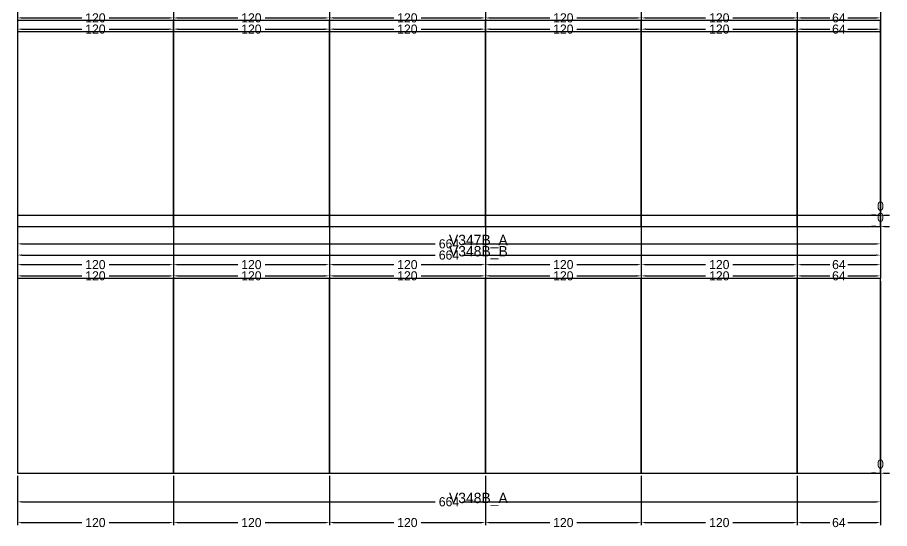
# Model space of a CAD drawing. Header units: metres. Extents: x 180 to 6304, y -11808 to -336.
# Drawn here: x 932 to 1603, y -4252 to -3858 of the extents above; entities that cross this region are included whole.
import ezdxf

# ---------------------------------------------------------------- set-up
doc = ezdxf.new("R2010")
doc.units = ezdxf.units.M
doc.layers.add('COTA', color=3, linetype='Continuous')
doc.dimstyles.new('COTA_VIG', dxfattribs={"dimtxt": 7, "dimasz": 3.5, "dimexe": 2, "dimexo": 2, "dimgap": 1.5, "dimtad": 1, "dimdec": 1, "dimcen": 2.5, "dimclrd": 3, "dimclre": 3, "dimclrt": 3, "dimazin": 3, "dimtfac": 1, "dimtmove": 0, "dimatfit": 3})

# ---------------------------------------------------------------- blocks, each defined once
blk = doc.blocks.new('_CLOSEDFILLED')
at = {"color": 0, "linetype": 'BYBLOCK'}
blk.add_solid([(-1, 0.16), (0, 0), (-1, -0.16)], dxfattribs=at)
blk = doc.blocks.new('*D925')
at = {"color": 3}
for p, q in [((932.26, -4012.79), (932.26, -4034.79)), ((1596.26, -4012.79), (1596.26, -4034.79)), ((935.76, -4032.79), (1253.76, -4032.79)), ((1274.76, -4032.79), (1592.76, -4032.79))]:
    blk.add_line(p, q, dxfattribs=at)
at = {"layer": 'Defpoints'}
for p in [(932.26, -4010.79), (1596.26, -4010.79), (932.26, -4032.79)]:
    blk.add_point(p, dxfattribs=at)
at = {"layer": 'COTA', "color": 3, "xscale": 3.5, "yscale": 3.5, "rotation": 180}
blk.add_blockref('_CLOSEDFILLED', (932.26, -4032.79), dxfattribs=at)
at = {"layer": 'COTA', "color": 3, "xscale": 3.5, "yscale": 3.5}
blk.add_blockref('_CLOSEDFILLED', (1596.26, -4032.79), dxfattribs=at)
at = {"layer": 'COTA', "color": 3, "insert": (1264.26, -4032.79), "char_height": 7, "attachment_point": 5}
blk.add_mtext('664', dxfattribs=at)
blk = doc.blocks.new('*D926')
at = {"color": 3}
for p, q in [((932.26, -4012.79), (932.26, -4050.79)), ((1052.26, -4012.79), (1052.26, -4050.79)), ((935.76, -4048.79), (981.76, -4048.79)), ((1002.76, -4048.79), (1048.76, -4048.79))]:
    blk.add_line(p, q, dxfattribs=at)
at = {"layer": 'Defpoints'}
for p in [(932.26, -4010.79), (1052.26, -4010.79), (932.26, -4048.79)]:
    blk.add_point(p, dxfattribs=at)
at = {"layer": 'COTA', "color": 3, "xscale": 3.5, "yscale": 3.5, "rotation": 180}
blk.add_blockref('_CLOSEDFILLED', (932.26, -4048.79), dxfattribs=at)
at = {"layer": 'COTA', "color": 3, "xscale": 3.5, "yscale": 3.5}
blk.add_blockref('_CLOSEDFILLED', (1052.26, -4048.79), dxfattribs=at)
at = {"layer": 'COTA', "color": 3, "insert": (992.26, -4048.79), "char_height": 7, "attachment_point": 5}
blk.add_mtext('120', dxfattribs=at)
blk = doc.blocks.new('*D927')
at = {"color": 3}
for p, q in [((1052.26, -4012.79), (1052.26, -4050.79)), ((1172.26, -4012.79), (1172.26, -4050.79)), ((1055.76, -4048.79), (1101.76, -4048.79)), ((1122.76, -4048.79), (1168.76, -4048.79))]:
    blk.add_line(p, q, dxfattribs=at)
at = {"layer": 'Defpoints'}
for p in [(1052.26, -4010.79), (1172.26, -4010.79), (1052.26, -4048.79)]:
    blk.add_point(p, dxfattribs=at)
at = {"layer": 'COTA', "color": 3, "xscale": 3.5, "yscale": 3.5, "rotation": 180}
blk.add_blockref('_CLOSEDFILLED', (1052.26, -4048.79), dxfattribs=at)
at = {"layer": 'COTA', "color": 3, "xscale": 3.5, "yscale": 3.5}
blk.add_blockref('_CLOSEDFILLED', (1172.26, -4048.79), dxfattribs=at)
at = {"layer": 'COTA', "color": 3, "insert": (1112.26, -4048.79), "char_height": 7, "attachment_point": 5}
blk.add_mtext('120', dxfattribs=at)
blk = doc.blocks.new('*D928')
at = {"color": 3}
for p, q in [((1172.26, -4012.79), (1172.26, -4050.79)), ((1292.26, -4012.79), (1292.26, -4050.79)), ((1175.76, -4048.79), (1221.76, -4048.79)), ((1242.76, -4048.79), (1288.76, -4048.79))]:
    blk.add_line(p, q, dxfattribs=at)
at = {"layer": 'Defpoints'}
for p in [(1172.26, -4010.79), (1292.26, -4010.79), (1172.26, -4048.79)]:
    blk.add_point(p, dxfattribs=at)
at = {"layer": 'COTA', "color": 3, "xscale": 3.5, "yscale": 3.5, "rotation": 180}
blk.add_blockref('_CLOSEDFILLED', (1172.26, -4048.79), dxfattribs=at)
at = {"layer": 'COTA', "color": 3, "xscale": 3.5, "yscale": 3.5}
blk.add_blockref('_CLOSEDFILLED', (1292.26, -4048.79), dxfattribs=at)
at = {"layer": 'COTA', "color": 3, "insert": (1232.26, -4048.79), "char_height": 7, "attachment_point": 5}
blk.add_mtext('120', dxfattribs=at)
blk = doc.blocks.new('*D929')
at = {"color": 3}
for p, q in [((1292.26, -4012.79), (1292.26, -4050.79)), ((1412.26, -4012.79), (1412.26, -4050.79)), ((1295.76, -4048.79), (1341.76, -4048.79)), ((1362.76, -4048.79), (1408.76, -4048.79))]:
    blk.add_line(p, q, dxfattribs=at)
at = {"layer": 'Defpoints'}
for p in [(1292.26, -4010.79), (1412.26, -4010.79), (1292.26, -4048.79)]:
    blk.add_point(p, dxfattribs=at)
at = {"layer": 'COTA', "color": 3, "xscale": 3.5, "yscale": 3.5, "rotation": 180}
blk.add_blockref('_CLOSEDFILLED', (1292.26, -4048.79), dxfattribs=at)
at = {"layer": 'COTA', "color": 3, "xscale": 3.5, "yscale": 3.5}
blk.add_blockref('_CLOSEDFILLED', (1412.26, -4048.79), dxfattribs=at)
at = {"layer": 'COTA', "color": 3, "insert": (1352.26, -4048.79), "char_height": 7, "attachment_point": 5}
blk.add_mtext('120', dxfattribs=at)
blk = doc.blocks.new('*D930')
at = {"color": 3}
for p, q in [((1412.26, -4012.79), (1412.26, -4050.79)), ((1532.26, -4012.79), (1532.26, -4050.79)), ((1415.76, -4048.79), (1461.76, -4048.79)), ((1482.76, -4048.79), (1528.76, -4048.79))]:
    blk.add_line(p, q, dxfattribs=at)
at = {"layer": 'Defpoints'}
for p in [(1412.26, -4010.79), (1532.26, -4010.79), (1412.26, -4048.79)]:
    blk.add_point(p, dxfattribs=at)
at = {"layer": 'COTA', "color": 3, "xscale": 3.5, "yscale": 3.5, "rotation": 180}
blk.add_blockref('_CLOSEDFILLED', (1412.26, -4048.79), dxfattribs=at)
at = {"layer": 'COTA', "color": 3, "xscale": 3.5, "yscale": 3.5}
blk.add_blockref('_CLOSEDFILLED', (1532.26, -4048.79), dxfattribs=at)
at = {"layer": 'COTA', "color": 3, "insert": (1472.26, -4048.79), "char_height": 7, "attachment_point": 5}
blk.add_mtext('120', dxfattribs=at)
blk = doc.blocks.new('*D931')
at = {"color": 3}
for p, q in [((1532.26, -4012.79), (1532.26, -4050.79)), ((1596.26, -4012.79), (1596.26, -4050.79)), ((1535.76, -4048.79), (1557.26, -4048.79)), ((1571.26, -4048.79), (1592.76, -4048.79))]:
    blk.add_line(p, q, dxfattribs=at)
at = {"layer": 'Defpoints'}
for p in [(1532.26, -4010.79), (1596.26, -4010.79), (1532.26, -4048.79)]:
    blk.add_point(p, dxfattribs=at)
at = {"layer": 'COTA', "color": 3, "xscale": 3.5, "yscale": 3.5, "rotation": 180}
blk.add_blockref('_CLOSEDFILLED', (1532.26, -4048.79), dxfattribs=at)
at = {"layer": 'COTA', "color": 3, "xscale": 3.5, "yscale": 3.5}
blk.add_blockref('_CLOSEDFILLED', (1596.26, -4048.79), dxfattribs=at)
at = {"layer": 'COTA', "color": 3, "insert": (1564.26, -4048.79), "char_height": 7, "attachment_point": 5}
blk.add_mtext('64', dxfattribs=at)
blk = doc.blocks.new('*D934')
at = {"color": 3}
for p, q in [((932.26, -3822.79), (932.26, -3860.79)), ((1052.26, -3822.79), (1052.26, -3860.79)), ((935.76, -3858.79), (981.76, -3858.79)), ((1002.76, -3858.79), (1048.76, -3858.79))]:
    blk.add_line(p, q, dxfattribs=at)
at = {"layer": 'Defpoints'}
for p in [(932.26, -3820.79), (1052.26, -3820.79), (932.26, -3858.79)]:
    blk.add_point(p, dxfattribs=at)
at = {"layer": 'COTA', "color": 3, "xscale": 3.5, "yscale": 3.5, "rotation": 180}
blk.add_blockref('_CLOSEDFILLED', (932.26, -3858.79), dxfattribs=at)
at = {"layer": 'COTA', "color": 3, "xscale": 3.5, "yscale": 3.5}
blk.add_blockref('_CLOSEDFILLED', (1052.26, -3858.79), dxfattribs=at)
at = {"layer": 'COTA', "color": 3, "insert": (992.26, -3858.79), "char_height": 7, "attachment_point": 5}
blk.add_mtext('120', dxfattribs=at)
blk = doc.blocks.new('*D935')
at = {"color": 3}
for p, q in [((1052.26, -3822.79), (1052.26, -3860.79)), ((1172.26, -3822.79), (1172.26, -3860.79)), ((1055.76, -3858.79), (1101.76, -3858.79)), ((1122.76, -3858.79), (1168.76, -3858.79))]:
    blk.add_line(p, q, dxfattribs=at)
at = {"layer": 'Defpoints'}
for p in [(1052.26, -3820.79), (1172.26, -3820.79), (1052.26, -3858.79)]:
    blk.add_point(p, dxfattribs=at)
at = {"layer": 'COTA', "color": 3, "xscale": 3.5, "yscale": 3.5, "rotation": 180}
blk.add_blockref('_CLOSEDFILLED', (1052.26, -3858.79), dxfattribs=at)
at = {"layer": 'COTA', "color": 3, "xscale": 3.5, "yscale": 3.5}
blk.add_blockref('_CLOSEDFILLED', (1172.26, -3858.79), dxfattribs=at)
at = {"layer": 'COTA', "color": 3, "insert": (1112.26, -3858.79), "char_height": 7, "attachment_point": 5}
blk.add_mtext('120', dxfattribs=at)
blk = doc.blocks.new('*D936')
at = {"color": 3}
for p, q in [((1172.26, -3822.79), (1172.26, -3860.79)), ((1292.26, -3822.79), (1292.26, -3860.79)), ((1175.76, -3858.79), (1221.76, -3858.79)), ((1242.76, -3858.79), (1288.76, -3858.79))]:
    blk.add_line(p, q, dxfattribs=at)
at = {"layer": 'Defpoints'}
for p in [(1172.26, -3820.79), (1292.26, -3820.79), (1172.26, -3858.79)]:
    blk.add_point(p, dxfattribs=at)
at = {"layer": 'COTA', "color": 3, "xscale": 3.5, "yscale": 3.5, "rotation": 180}
blk.add_blockref('_CLOSEDFILLED', (1172.26, -3858.79), dxfattribs=at)
at = {"layer": 'COTA', "color": 3, "xscale": 3.5, "yscale": 3.5}
blk.add_blockref('_CLOSEDFILLED', (1292.26, -3858.79), dxfattribs=at)
at = {"layer": 'COTA', "color": 3, "insert": (1232.26, -3858.79), "char_height": 7, "attachment_point": 5}
blk.add_mtext('120', dxfattribs=at)
blk = doc.blocks.new('*D937')
at = {"color": 3}
for p, q in [((1292.26, -3822.79), (1292.26, -3860.79)), ((1412.26, -3822.79), (1412.26, -3860.79)), ((1295.76, -3858.79), (1341.76, -3858.79)), ((1362.76, -3858.79), (1408.76, -3858.79))]:
    blk.add_line(p, q, dxfattribs=at)
at = {"layer": 'Defpoints'}
for p in [(1292.26, -3820.79), (1412.26, -3820.79), (1292.26, -3858.79)]:
    blk.add_point(p, dxfattribs=at)
at = {"layer": 'COTA', "color": 3, "xscale": 3.5, "yscale": 3.5, "rotation": 180}
blk.add_blockref('_CLOSEDFILLED', (1292.26, -3858.79), dxfattribs=at)
at = {"layer": 'COTA', "color": 3, "xscale": 3.5, "yscale": 3.5}
blk.add_blockref('_CLOSEDFILLED', (1412.26, -3858.79), dxfattribs=at)
at = {"layer": 'COTA', "color": 3, "insert": (1352.26, -3858.79), "char_height": 7, "attachment_point": 5}
blk.add_mtext('120', dxfattribs=at)
blk = doc.blocks.new('*D938')
at = {"color": 3}
for p, q in [((1412.26, -3822.79), (1412.26, -3860.79)), ((1532.26, -3822.79), (1532.26, -3860.79)), ((1415.76, -3858.79), (1461.76, -3858.79)), ((1482.76, -3858.79), (1528.76, -3858.79))]:
    blk.add_line(p, q, dxfattribs=at)
at = {"layer": 'Defpoints'}
for p in [(1412.26, -3820.79), (1532.26, -3820.79), (1412.26, -3858.79)]:
    blk.add_point(p, dxfattribs=at)
at = {"layer": 'COTA', "color": 3, "xscale": 3.5, "yscale": 3.5, "rotation": 180}
blk.add_blockref('_CLOSEDFILLED', (1412.26, -3858.79), dxfattribs=at)
at = {"layer": 'COTA', "color": 3, "xscale": 3.5, "yscale": 3.5}
blk.add_blockref('_CLOSEDFILLED', (1532.26, -3858.79), dxfattribs=at)
at = {"layer": 'COTA', "color": 3, "insert": (1472.26, -3858.79), "char_height": 7, "attachment_point": 5}
blk.add_mtext('120', dxfattribs=at)
blk = doc.blocks.new('*D939')
at = {"color": 3}
for p, q in [((1532.26, -3822.79), (1532.26, -3860.79)), ((1596.26, -3822.79), (1596.26, -3860.79)), ((1535.76, -3858.79), (1557.26, -3858.79)), ((1571.26, -3858.79), (1592.76, -3858.79))]:
    blk.add_line(p, q, dxfattribs=at)
at = {"layer": 'Defpoints'}
for p in [(1532.26, -3820.79), (1596.26, -3820.79), (1532.26, -3858.79)]:
    blk.add_point(p, dxfattribs=at)
at = {"layer": 'COTA', "color": 3, "xscale": 3.5, "yscale": 3.5, "rotation": 180}
blk.add_blockref('_CLOSEDFILLED', (1532.26, -3858.79), dxfattribs=at)
at = {"layer": 'COTA', "color": 3, "xscale": 3.5, "yscale": 3.5}
blk.add_blockref('_CLOSEDFILLED', (1596.26, -3858.79), dxfattribs=at)
at = {"layer": 'COTA', "color": 3, "insert": (1564.26, -3858.79), "char_height": 7, "attachment_point": 5}
blk.add_mtext('64', dxfattribs=at)
blk = doc.blocks.new('*D949')
at = {"color": 3}
for p, q in [((932.26, -4211.44), (932.26, -4233.44)), ((1596.26, -4211.44), (1596.26, -4233.44)), ((935.76, -4231.44), (1253.76, -4231.44)), ((1274.76, -4231.44), (1592.76, -4231.44))]:
    blk.add_line(p, q, dxfattribs=at)
at = {"layer": 'Defpoints'}
for p in [(932.26, -4209.44), (1596.26, -4209.44), (932.26, -4231.44)]:
    blk.add_point(p, dxfattribs=at)
at = {"layer": 'COTA', "color": 3, "xscale": 3.5, "yscale": 3.5, "rotation": 180}
blk.add_blockref('_CLOSEDFILLED', (932.26, -4231.44), dxfattribs=at)
at = {"layer": 'COTA', "color": 3, "xscale": 3.5, "yscale": 3.5}
blk.add_blockref('_CLOSEDFILLED', (1596.26, -4231.44), dxfattribs=at)
at = {"layer": 'COTA', "color": 3, "insert": (1264.26, -4231.44), "char_height": 7, "attachment_point": 5}
blk.add_mtext('664', dxfattribs=at)
blk = doc.blocks.new('*D950')
at = {"color": 3}
for p, q in [((932.26, -4211.44), (932.26, -4249.44)), ((1052.26, -4211.44), (1052.26, -4249.44)), ((935.76, -4247.44), (981.76, -4247.44)), ((1002.76, -4247.44), (1048.76, -4247.44))]:
    blk.add_line(p, q, dxfattribs=at)
at = {"layer": 'Defpoints'}
for p in [(932.26, -4209.44), (1052.26, -4209.44), (932.26, -4247.44)]:
    blk.add_point(p, dxfattribs=at)
at = {"layer": 'COTA', "color": 3, "xscale": 3.5, "yscale": 3.5, "rotation": 180}
blk.add_blockref('_CLOSEDFILLED', (932.26, -4247.44), dxfattribs=at)
at = {"layer": 'COTA', "color": 3, "xscale": 3.5, "yscale": 3.5}
blk.add_blockref('_CLOSEDFILLED', (1052.26, -4247.44), dxfattribs=at)
at = {"layer": 'COTA', "color": 3, "insert": (992.26, -4247.44), "char_height": 7, "attachment_point": 5}
blk.add_mtext('120', dxfattribs=at)
blk = doc.blocks.new('*D951')
at = {"color": 3}
for p, q in [((1052.26, -4211.44), (1052.26, -4249.44)), ((1172.26, -4211.44), (1172.26, -4249.44)), ((1055.76, -4247.44), (1101.76, -4247.44)), ((1122.76, -4247.44), (1168.76, -4247.44))]:
    blk.add_line(p, q, dxfattribs=at)
at = {"layer": 'Defpoints'}
for p in [(1052.26, -4209.44), (1172.26, -4209.44), (1052.26, -4247.44)]:
    blk.add_point(p, dxfattribs=at)
at = {"layer": 'COTA', "color": 3, "xscale": 3.5, "yscale": 3.5, "rotation": 180}
blk.add_blockref('_CLOSEDFILLED', (1052.26, -4247.44), dxfattribs=at)
at = {"layer": 'COTA', "color": 3, "xscale": 3.5, "yscale": 3.5}
blk.add_blockref('_CLOSEDFILLED', (1172.26, -4247.44), dxfattribs=at)
at = {"layer": 'COTA', "color": 3, "insert": (1112.26, -4247.44), "char_height": 7, "attachment_point": 5}
blk.add_mtext('120', dxfattribs=at)
blk = doc.blocks.new('*D952')
at = {"color": 3}
for p, q in [((1172.26, -4211.44), (1172.26, -4249.44)), ((1292.26, -4211.44), (1292.26, -4249.44)), ((1175.76, -4247.44), (1221.76, -4247.44)), ((1242.76, -4247.44), (1288.76, -4247.44))]:
    blk.add_line(p, q, dxfattribs=at)
at = {"layer": 'Defpoints'}
for p in [(1172.26, -4209.44), (1292.26, -4209.44), (1172.26, -4247.44)]:
    blk.add_point(p, dxfattribs=at)
at = {"layer": 'COTA', "color": 3, "xscale": 3.5, "yscale": 3.5, "rotation": 180}
blk.add_blockref('_CLOSEDFILLED', (1172.26, -4247.44), dxfattribs=at)
at = {"layer": 'COTA', "color": 3, "xscale": 3.5, "yscale": 3.5}
blk.add_blockref('_CLOSEDFILLED', (1292.26, -4247.44), dxfattribs=at)
at = {"layer": 'COTA', "color": 3, "insert": (1232.26, -4247.44), "char_height": 7, "attachment_point": 5}
blk.add_mtext('120', dxfattribs=at)
blk = doc.blocks.new('*D953')
at = {"color": 3}
for p, q in [((1292.26, -4211.44), (1292.26, -4249.44)), ((1412.26, -4211.44), (1412.26, -4249.44)), ((1295.76, -4247.44), (1341.76, -4247.44)), ((1362.76, -4247.44), (1408.76, -4247.44))]:
    blk.add_line(p, q, dxfattribs=at)
at = {"layer": 'Defpoints'}
for p in [(1292.26, -4209.44), (1412.26, -4209.44), (1292.26, -4247.44)]:
    blk.add_point(p, dxfattribs=at)
at = {"layer": 'COTA', "color": 3, "xscale": 3.5, "yscale": 3.5, "rotation": 180}
blk.add_blockref('_CLOSEDFILLED', (1292.26, -4247.44), dxfattribs=at)
at = {"layer": 'COTA', "color": 3, "xscale": 3.5, "yscale": 3.5}
blk.add_blockref('_CLOSEDFILLED', (1412.26, -4247.44), dxfattribs=at)
at = {"layer": 'COTA', "color": 3, "insert": (1352.26, -4247.44), "char_height": 7, "attachment_point": 5}
blk.add_mtext('120', dxfattribs=at)
blk = doc.blocks.new('*D954')
at = {"color": 3}
for p, q in [((1412.26, -4211.44), (1412.26, -4249.44)), ((1532.26, -4211.44), (1532.26, -4249.44)), ((1415.76, -4247.44), (1461.76, -4247.44)), ((1482.76, -4247.44), (1528.76, -4247.44))]:
    blk.add_line(p, q, dxfattribs=at)
at = {"layer": 'Defpoints'}
for p in [(1412.26, -4209.44), (1532.26, -4209.44), (1412.26, -4247.44)]:
    blk.add_point(p, dxfattribs=at)
at = {"layer": 'COTA', "color": 3, "xscale": 3.5, "yscale": 3.5, "rotation": 180}
blk.add_blockref('_CLOSEDFILLED', (1412.26, -4247.44), dxfattribs=at)
at = {"layer": 'COTA', "color": 3, "xscale": 3.5, "yscale": 3.5}
blk.add_blockref('_CLOSEDFILLED', (1532.26, -4247.44), dxfattribs=at)
at = {"layer": 'COTA', "color": 3, "insert": (1472.26, -4247.44), "char_height": 7, "attachment_point": 5}
blk.add_mtext('120', dxfattribs=at)
blk = doc.blocks.new('*D955')
at = {"color": 3}
for p, q in [((1532.26, -4211.44), (1532.26, -4249.44)), ((1596.26, -4211.44), (1596.26, -4249.44)), ((1535.76, -4247.44), (1557.26, -4247.44)), ((1571.26, -4247.44), (1592.76, -4247.44))]:
    blk.add_line(p, q, dxfattribs=at)
at = {"layer": 'Defpoints'}
for p in [(1532.26, -4209.44), (1596.26, -4209.44), (1532.26, -4247.44)]:
    blk.add_point(p, dxfattribs=at)
at = {"layer": 'COTA', "color": 3, "xscale": 3.5, "yscale": 3.5, "rotation": 180}
blk.add_blockref('_CLOSEDFILLED', (1532.26, -4247.44), dxfattribs=at)
at = {"layer": 'COTA', "color": 3, "xscale": 3.5, "yscale": 3.5}
blk.add_blockref('_CLOSEDFILLED', (1596.26, -4247.44), dxfattribs=at)
at = {"layer": 'COTA', "color": 3, "insert": (1564.26, -4247.44), "char_height": 7, "attachment_point": 5}
blk.add_mtext('64', dxfattribs=at)
blk = doc.blocks.new('*D957')
at = {"color": 3}
for p, q in [((932.26, -4021.44), (932.26, -4043.44)), ((1596.26, -4021.44), (1596.26, -4043.44)), ((935.76, -4041.44), (1253.76, -4041.44)), ((1274.76, -4041.44), (1592.76, -4041.44))]:
    blk.add_line(p, q, dxfattribs=at)
at = {"layer": 'Defpoints'}
for p in [(932.26, -4019.44), (1596.26, -4019.44), (932.26, -4041.44)]:
    blk.add_point(p, dxfattribs=at)
at = {"layer": 'COTA', "color": 3, "xscale": 3.5, "yscale": 3.5, "rotation": 180}
blk.add_blockref('_CLOSEDFILLED', (932.26, -4041.44), dxfattribs=at)
at = {"layer": 'COTA', "color": 3, "xscale": 3.5, "yscale": 3.5}
blk.add_blockref('_CLOSEDFILLED', (1596.26, -4041.44), dxfattribs=at)
at = {"layer": 'COTA', "color": 3, "insert": (1264.26, -4041.44), "char_height": 7, "attachment_point": 5}
blk.add_mtext('664', dxfattribs=at)
blk = doc.blocks.new('*D958')
at = {"color": 3}
for p, q in [((932.26, -4021.44), (932.26, -4059.44)), ((1052.26, -4021.44), (1052.26, -4059.44)), ((935.76, -4057.44), (981.76, -4057.44)), ((1002.76, -4057.44), (1048.76, -4057.44))]:
    blk.add_line(p, q, dxfattribs=at)
at = {"layer": 'Defpoints'}
for p in [(932.26, -4019.44), (1052.26, -4019.44), (932.26, -4057.44)]:
    blk.add_point(p, dxfattribs=at)
at = {"layer": 'COTA', "color": 3, "xscale": 3.5, "yscale": 3.5, "rotation": 180}
blk.add_blockref('_CLOSEDFILLED', (932.26, -4057.44), dxfattribs=at)
at = {"layer": 'COTA', "color": 3, "xscale": 3.5, "yscale": 3.5}
blk.add_blockref('_CLOSEDFILLED', (1052.26, -4057.44), dxfattribs=at)
at = {"layer": 'COTA', "color": 3, "insert": (992.26, -4057.44), "char_height": 7, "attachment_point": 5}
blk.add_mtext('120', dxfattribs=at)
blk = doc.blocks.new('*D959')
at = {"color": 3}
for p, q in [((1052.26, -4021.44), (1052.26, -4059.44)), ((1172.26, -4021.44), (1172.26, -4059.44)), ((1055.76, -4057.44), (1101.76, -4057.44)), ((1122.76, -4057.44), (1168.76, -4057.44))]:
    blk.add_line(p, q, dxfattribs=at)
at = {"layer": 'Defpoints'}
for p in [(1052.26, -4019.44), (1172.26, -4019.44), (1052.26, -4057.44)]:
    blk.add_point(p, dxfattribs=at)
at = {"layer": 'COTA', "color": 3, "xscale": 3.5, "yscale": 3.5, "rotation": 180}
blk.add_blockref('_CLOSEDFILLED', (1052.26, -4057.44), dxfattribs=at)
at = {"layer": 'COTA', "color": 3, "xscale": 3.5, "yscale": 3.5}
blk.add_blockref('_CLOSEDFILLED', (1172.26, -4057.44), dxfattribs=at)
at = {"layer": 'COTA', "color": 3, "insert": (1112.26, -4057.44), "char_height": 7, "attachment_point": 5}
blk.add_mtext('120', dxfattribs=at)
blk = doc.blocks.new('*D960')
at = {"color": 3}
for p, q in [((1172.26, -4021.44), (1172.26, -4059.44)), ((1292.26, -4021.44), (1292.26, -4059.44)), ((1175.76, -4057.44), (1221.76, -4057.44)), ((1242.76, -4057.44), (1288.76, -4057.44))]:
    blk.add_line(p, q, dxfattribs=at)
at = {"layer": 'Defpoints'}
for p in [(1172.26, -4019.44), (1292.26, -4019.44), (1172.26, -4057.44)]:
    blk.add_point(p, dxfattribs=at)
at = {"layer": 'COTA', "color": 3, "xscale": 3.5, "yscale": 3.5, "rotation": 180}
blk.add_blockref('_CLOSEDFILLED', (1172.26, -4057.44), dxfattribs=at)
at = {"layer": 'COTA', "color": 3, "xscale": 3.5, "yscale": 3.5}
blk.add_blockref('_CLOSEDFILLED', (1292.26, -4057.44), dxfattribs=at)
at = {"layer": 'COTA', "color": 3, "insert": (1232.26, -4057.44), "char_height": 7, "attachment_point": 5}
blk.add_mtext('120', dxfattribs=at)
blk = doc.blocks.new('*D961')
at = {"color": 3}
for p, q in [((1292.26, -4021.44), (1292.26, -4059.44)), ((1412.26, -4021.44), (1412.26, -4059.44)), ((1295.76, -4057.44), (1341.76, -4057.44)), ((1362.76, -4057.44), (1408.76, -4057.44))]:
    blk.add_line(p, q, dxfattribs=at)
at = {"layer": 'Defpoints'}
for p in [(1292.26, -4019.44), (1412.26, -4019.44), (1292.26, -4057.44)]:
    blk.add_point(p, dxfattribs=at)
at = {"layer": 'COTA', "color": 3, "xscale": 3.5, "yscale": 3.5, "rotation": 180}
blk.add_blockref('_CLOSEDFILLED', (1292.26, -4057.44), dxfattribs=at)
at = {"layer": 'COTA', "color": 3, "xscale": 3.5, "yscale": 3.5}
blk.add_blockref('_CLOSEDFILLED', (1412.26, -4057.44), dxfattribs=at)
at = {"layer": 'COTA', "color": 3, "insert": (1352.26, -4057.44), "char_height": 7, "attachment_point": 5}
blk.add_mtext('120', dxfattribs=at)
blk = doc.blocks.new('*D962')
at = {"color": 3}
for p, q in [((1412.26, -4021.44), (1412.26, -4059.44)), ((1532.26, -4021.44), (1532.26, -4059.44)), ((1415.76, -4057.44), (1461.76, -4057.44)), ((1482.76, -4057.44), (1528.76, -4057.44))]:
    blk.add_line(p, q, dxfattribs=at)
at = {"layer": 'Defpoints'}
for p in [(1412.26, -4019.44), (1532.26, -4019.44), (1412.26, -4057.44)]:
    blk.add_point(p, dxfattribs=at)
at = {"layer": 'COTA', "color": 3, "xscale": 3.5, "yscale": 3.5, "rotation": 180}
blk.add_blockref('_CLOSEDFILLED', (1412.26, -4057.44), dxfattribs=at)
at = {"layer": 'COTA', "color": 3, "xscale": 3.5, "yscale": 3.5}
blk.add_blockref('_CLOSEDFILLED', (1532.26, -4057.44), dxfattribs=at)
at = {"layer": 'COTA', "color": 3, "insert": (1472.26, -4057.44), "char_height": 7, "attachment_point": 5}
blk.add_mtext('120', dxfattribs=at)
blk = doc.blocks.new('*D963')
at = {"color": 3}
for p, q in [((1532.26, -4021.44), (1532.26, -4059.44)), ((1596.26, -4021.44), (1596.26, -4059.44)), ((1535.76, -4057.44), (1557.26, -4057.44)), ((1571.26, -4057.44), (1592.76, -4057.44))]:
    blk.add_line(p, q, dxfattribs=at)
at = {"layer": 'Defpoints'}
for p in [(1532.26, -4019.44), (1596.26, -4019.44), (1532.26, -4057.44)]:
    blk.add_point(p, dxfattribs=at)
at = {"layer": 'COTA', "color": 3, "xscale": 3.5, "yscale": 3.5, "rotation": 180}
blk.add_blockref('_CLOSEDFILLED', (1532.26, -4057.44), dxfattribs=at)
at = {"layer": 'COTA', "color": 3, "xscale": 3.5, "yscale": 3.5}
blk.add_blockref('_CLOSEDFILLED', (1596.26, -4057.44), dxfattribs=at)
at = {"layer": 'COTA', "color": 3, "insert": (1564.26, -4057.44), "char_height": 7, "attachment_point": 5}
blk.add_mtext('64', dxfattribs=at)
blk = doc.blocks.new('*D966')
at = {"color": 3}
for p, q in [((932.26, -3831.44), (932.26, -3869.44)), ((1052.26, -3831.44), (1052.26, -3869.44)), ((935.76, -3867.44), (981.76, -3867.44)), ((1002.76, -3867.44), (1048.76, -3867.44))]:
    blk.add_line(p, q, dxfattribs=at)
at = {"layer": 'Defpoints'}
for p in [(932.26, -3829.44), (1052.26, -3829.44), (932.26, -3867.44)]:
    blk.add_point(p, dxfattribs=at)
at = {"layer": 'COTA', "color": 3, "xscale": 3.5, "yscale": 3.5, "rotation": 180}
blk.add_blockref('_CLOSEDFILLED', (932.26, -3867.44), dxfattribs=at)
at = {"layer": 'COTA', "color": 3, "xscale": 3.5, "yscale": 3.5}
blk.add_blockref('_CLOSEDFILLED', (1052.26, -3867.44), dxfattribs=at)
at = {"layer": 'COTA', "color": 3, "insert": (992.26, -3867.44), "char_height": 7, "attachment_point": 5}
blk.add_mtext('120', dxfattribs=at)
blk = doc.blocks.new('*D967')
at = {"color": 3}
for p, q in [((1052.26, -3831.44), (1052.26, -3869.44)), ((1172.26, -3831.44), (1172.26, -3869.44)), ((1055.76, -3867.44), (1101.76, -3867.44)), ((1122.76, -3867.44), (1168.76, -3867.44))]:
    blk.add_line(p, q, dxfattribs=at)
at = {"layer": 'Defpoints'}
for p in [(1052.26, -3829.44), (1172.26, -3829.44), (1052.26, -3867.44)]:
    blk.add_point(p, dxfattribs=at)
at = {"layer": 'COTA', "color": 3, "xscale": 3.5, "yscale": 3.5, "rotation": 180}
blk.add_blockref('_CLOSEDFILLED', (1052.26, -3867.44), dxfattribs=at)
at = {"layer": 'COTA', "color": 3, "xscale": 3.5, "yscale": 3.5}
blk.add_blockref('_CLOSEDFILLED', (1172.26, -3867.44), dxfattribs=at)
at = {"layer": 'COTA', "color": 3, "insert": (1112.26, -3867.44), "char_height": 7, "attachment_point": 5}
blk.add_mtext('120', dxfattribs=at)
blk = doc.blocks.new('*D968')
at = {"color": 3}
for p, q in [((1172.26, -3831.44), (1172.26, -3869.44)), ((1292.26, -3831.44), (1292.26, -3869.44)), ((1175.76, -3867.44), (1221.76, -3867.44)), ((1242.76, -3867.44), (1288.76, -3867.44))]:
    blk.add_line(p, q, dxfattribs=at)
at = {"layer": 'Defpoints'}
for p in [(1172.26, -3829.44), (1292.26, -3829.44), (1172.26, -3867.44)]:
    blk.add_point(p, dxfattribs=at)
at = {"layer": 'COTA', "color": 3, "xscale": 3.5, "yscale": 3.5, "rotation": 180}
blk.add_blockref('_CLOSEDFILLED', (1172.26, -3867.44), dxfattribs=at)
at = {"layer": 'COTA', "color": 3, "xscale": 3.5, "yscale": 3.5}
blk.add_blockref('_CLOSEDFILLED', (1292.26, -3867.44), dxfattribs=at)
at = {"layer": 'COTA', "color": 3, "insert": (1232.26, -3867.44), "char_height": 7, "attachment_point": 5}
blk.add_mtext('120', dxfattribs=at)
blk = doc.blocks.new('*D969')
at = {"color": 3}
for p, q in [((1292.26, -3831.44), (1292.26, -3869.44)), ((1412.26, -3831.44), (1412.26, -3869.44)), ((1295.76, -3867.44), (1341.76, -3867.44)), ((1362.76, -3867.44), (1408.76, -3867.44))]:
    blk.add_line(p, q, dxfattribs=at)
at = {"layer": 'Defpoints'}
for p in [(1292.26, -3829.44), (1412.26, -3829.44), (1292.26, -3867.44)]:
    blk.add_point(p, dxfattribs=at)
at = {"layer": 'COTA', "color": 3, "xscale": 3.5, "yscale": 3.5, "rotation": 180}
blk.add_blockref('_CLOSEDFILLED', (1292.26, -3867.44), dxfattribs=at)
at = {"layer": 'COTA', "color": 3, "xscale": 3.5, "yscale": 3.5}
blk.add_blockref('_CLOSEDFILLED', (1412.26, -3867.44), dxfattribs=at)
at = {"layer": 'COTA', "color": 3, "insert": (1352.26, -3867.44), "char_height": 7, "attachment_point": 5}
blk.add_mtext('120', dxfattribs=at)
blk = doc.blocks.new('*D970')
at = {"color": 3}
for p, q in [((1412.26, -3831.44), (1412.26, -3869.44)), ((1532.26, -3831.44), (1532.26, -3869.44)), ((1415.76, -3867.44), (1461.76, -3867.44)), ((1482.76, -3867.44), (1528.76, -3867.44))]:
    blk.add_line(p, q, dxfattribs=at)
at = {"layer": 'Defpoints'}
for p in [(1412.26, -3829.44), (1532.26, -3829.44), (1412.26, -3867.44)]:
    blk.add_point(p, dxfattribs=at)
at = {"layer": 'COTA', "color": 3, "xscale": 3.5, "yscale": 3.5, "rotation": 180}
blk.add_blockref('_CLOSEDFILLED', (1412.26, -3867.44), dxfattribs=at)
at = {"layer": 'COTA', "color": 3, "xscale": 3.5, "yscale": 3.5}
blk.add_blockref('_CLOSEDFILLED', (1532.26, -3867.44), dxfattribs=at)
at = {"layer": 'COTA', "color": 3, "insert": (1472.26, -3867.44), "char_height": 7, "attachment_point": 5}
blk.add_mtext('120', dxfattribs=at)
blk = doc.blocks.new('*D971')
at = {"color": 3}
for p, q in [((1532.26, -3831.44), (1532.26, -3869.44)), ((1596.26, -3831.44), (1596.26, -3869.44)), ((1535.76, -3867.44), (1557.26, -3867.44)), ((1571.26, -3867.44), (1592.76, -3867.44))]:
    blk.add_line(p, q, dxfattribs=at)
at = {"layer": 'Defpoints'}
for p in [(1532.26, -3829.44), (1596.26, -3829.44), (1532.26, -3867.44)]:
    blk.add_point(p, dxfattribs=at)
at = {"layer": 'COTA', "color": 3, "xscale": 3.5, "yscale": 3.5, "rotation": 180}
blk.add_blockref('_CLOSEDFILLED', (1532.26, -3867.44), dxfattribs=at)
at = {"layer": 'COTA', "color": 3, "xscale": 3.5, "yscale": 3.5}
blk.add_blockref('_CLOSEDFILLED', (1596.26, -3867.44), dxfattribs=at)
at = {"layer": 'COTA', "color": 3, "insert": (1564.26, -3867.44), "char_height": 7, "attachment_point": 5}
blk.add_mtext('64', dxfattribs=at)

msp = doc.modelspace()

# ---------------------------------------------------------------- linework, layer by layer
at = {"layer": 'Paineis'}
for points in [[(932.26, -4010.79), (1052.26, -4010.79), (1052.26, -3860.79), (932.26, -3860.79)], [(1052.26, -4010.79), (1172.26, -4010.79), (1172.26, -3860.79), (1052.26, -3860.79)], [(1172.26, -4010.79), (1292.26, -4010.79), (1292.26, -3860.79), (1172.26, -3860.79)], [(1292.26, -4010.79), (1412.26, -4010.79), (1412.26, -3860.79), (1292.26, -3860.79)], [(1412.26, -4010.79), (1532.26, -4010.79), (1532.26, -3860.79), (1412.26, -3860.79)], [(1532.26, -4010.79), (1596.26, -4010.79), (1596.26, -3860.79), (1532.26, -3860.79)], [(932.26, -4019.44), (1052.26, -4019.44), (1052.26, -3869.44), (932.26, -3869.44)], [(1052.26, -4019.44), (1172.26, -4019.44), (1172.26, -3869.44), (1052.26, -3869.44)], [(1172.26, -4019.44), (1292.26, -4019.44), (1292.26, -3869.44), (1172.26, -3869.44)], [(1292.26, -4019.44), (1412.26, -4019.44), (1412.26, -3869.44), (1292.26, -3869.44)], [(1412.26, -4019.44), (1532.26, -4019.44), (1532.26, -3869.44), (1412.26, -3869.44)], [(1532.26, -4019.44), (1596.26, -4019.44), (1596.26, -3869.44), (1532.26, -3869.44)], [(932.26, -4209.44), (1052.26, -4209.44), (1052.26, -4059.44), (932.26, -4059.44)], [(1052.26, -4209.44), (1172.26, -4209.44), (1172.26, -4059.44), (1052.26, -4059.44)], [(1172.26, -4209.44), (1292.26, -4209.44), (1292.26, -4059.44), (1172.26, -4059.44)], [(1292.26, -4209.44), (1412.26, -4209.44), (1412.26, -4059.44), (1292.26, -4059.44)], [(1412.26, -4209.44), (1532.26, -4209.44), (1532.26, -4059.44), (1412.26, -4059.44)], [(1532.26, -4209.44), (1596.26, -4209.44), (1596.26, -4059.44), (1532.26, -4059.44)]]:
    msp.add_lwpolyline(points, close=True, dxfattribs=at)

# ---------------------------------------------------------------- texts
at = {"layer": 'Texto Secao', "char_height": 8, "attachment_point": 1}
for s, insert in [('V347B_A', (1264.26, -4025.79)), ('V348B_B', (1264.26, -4034.44)), ('V348B_A', (1264.26, -4224.44))]:
    msp.add_mtext(s, dxfattribs=dict(at, insert=insert))

# ---------------------------------------------------------------- dimensions: what is measured, and where the dimension line sits
at = {"layer": 'COTA'}
for base, p1, p2, picture, middle in [((932.26, -3858.79), (932.26, -3820.79), (1052.26, -3820.79), '*D934', (992.26, -3858.79)), ((1052.26, -3858.79), (1052.26, -3820.79), (1172.26, -3820.79), '*D935', (1112.26, -3858.79)), ((1172.26, -3858.79), (1172.26, -3820.79), (1292.26, -3820.79), '*D936', (1232.26, -3858.79)), ((1292.26, -3858.79), (1292.26, -3820.79), (1412.26, -3820.79), '*D937', (1352.26, -3858.79)), ((1412.26, -3858.79), (1412.26, -3820.79), (1532.26, -3820.79), '*D938', (1472.26, -3858.79)), ((1532.26, -3858.79), (1532.26, -3820.79), (1596.26, -3820.79), '*D939', (1564.26, -3858.79)), ((932.26, -3867.44), (932.26, -3829.44), (1052.26, -3829.44), '*D966', (992.26, -3867.44)), ((1052.26, -3867.44), (1052.26, -3829.44), (1172.26, -3829.44), '*D967', (1112.26, -3867.44)), ((1172.26, -3867.44), (1172.26, -3829.44), (1292.26, -3829.44), '*D968', (1232.26, -3867.44)), ((1292.26, -3867.44), (1292.26, -3829.44), (1412.26, -3829.44), '*D969', (1352.26, -3867.44)), ((1412.26, -3867.44), (1412.26, -3829.44), (1532.26, -3829.44), '*D970', (1472.26, -3867.44)), ((1532.26, -3867.44), (1532.26, -3829.44), (1596.26, -3829.44), '*D971', (1564.26, -3867.44)), ((932.26, -4032.79), (932.26, -4010.79), (1596.26, -4010.79), '*D925', (1264.26, -4032.79)), ((932.26, -4048.79), (932.26, -4010.79), (1052.26, -4010.79), '*D926', (992.26, -4048.79)), ((1052.26, -4048.79), (1052.26, -4010.79), (1172.26, -4010.79), '*D927', (1112.26, -4048.79)), ((1172.26, -4048.79), (1172.26, -4010.79), (1292.26, -4010.79), '*D928', (1232.26, -4048.79)), ((1292.26, -4048.79), (1292.26, -4010.79), (1412.26, -4010.79), '*D929', (1352.26, -4048.79)), ((1412.26, -4048.79), (1412.26, -4010.79), (1532.26, -4010.79), '*D930', (1472.26, -4048.79)), ((1532.26, -4048.79), (1532.26, -4010.79), (1596.26, -4010.79), '*D931', (1564.26, -4048.79)), ((932.26, -4041.44), (932.26, -4019.44), (1596.26, -4019.44), '*D957', (1264.26, -4041.44)), ((932.26, -4057.44), (932.26, -4019.44), (1052.26, -4019.44), '*D958', (992.26, -4057.44)), ((1052.26, -4057.44), (1052.26, -4019.44), (1172.26, -4019.44), '*D959', (1112.26, -4057.44)), ((1172.26, -4057.44), (1172.26, -4019.44), (1292.26, -4019.44), '*D960', (1232.26, -4057.44)), ((1292.26, -4057.44), (1292.26, -4019.44), (1412.26, -4019.44), '*D961', (1352.26, -4057.44)), ((1412.26, -4057.44), (1412.26, -4019.44), (1532.26, -4019.44), '*D962', (1472.26, -4057.44)), ((1532.26, -4057.44), (1532.26, -4019.44), (1596.26, -4019.44), '*D963', (1564.26, -4057.44)), ((932.26, -4231.44), (932.26, -4209.44), (1596.26, -4209.44), '*D949', (1264.26, -4231.44)), ((932.26, -4247.44), (932.26, -4209.44), (1052.26, -4209.44), '*D950', (992.26, -4247.44)), ((1052.26, -4247.44), (1052.26, -4209.44), (1172.26, -4209.44), '*D951', (1112.26, -4247.44)), ((1172.26, -4247.44), (1172.26, -4209.44), (1292.26, -4209.44), '*D952', (1232.26, -4247.44)), ((1292.26, -4247.44), (1292.26, -4209.44), (1412.26, -4209.44), '*D953', (1352.26, -4247.44)), ((1412.26, -4247.44), (1412.26, -4209.44), (1532.26, -4209.44), '*D954', (1472.26, -4247.44)), ((1532.26, -4247.44), (1532.26, -4209.44), (1596.26, -4209.44), '*D955', (1564.26, -4247.44))]:
    dim = msp.add_linear_dim(base=base, p1=p1, p2=p2, dimstyle='COTA_VIG', dxfattribs=at)
    dim.commit()
    dim.dimension.update_dxf_attribs({"geometry": picture, "text_midpoint": middle})
for base, p1, p2 in [((1596.26, -4010.79), (1596.26, -4010.79), (1596.26, -3860.79)), ((1596.26, -4019.44), (1596.26, -4019.44), (1596.26, -3869.44)), ((1596.26, -4209.44), (1596.26, -4209.44), (1596.26, -4059.44))]:
    msp.add_linear_dim(base=base, p1=p1, p2=p2, dimstyle='COTA_VIG', dxfattribs=at).render()

doc.saveas('drawing.dxf')
